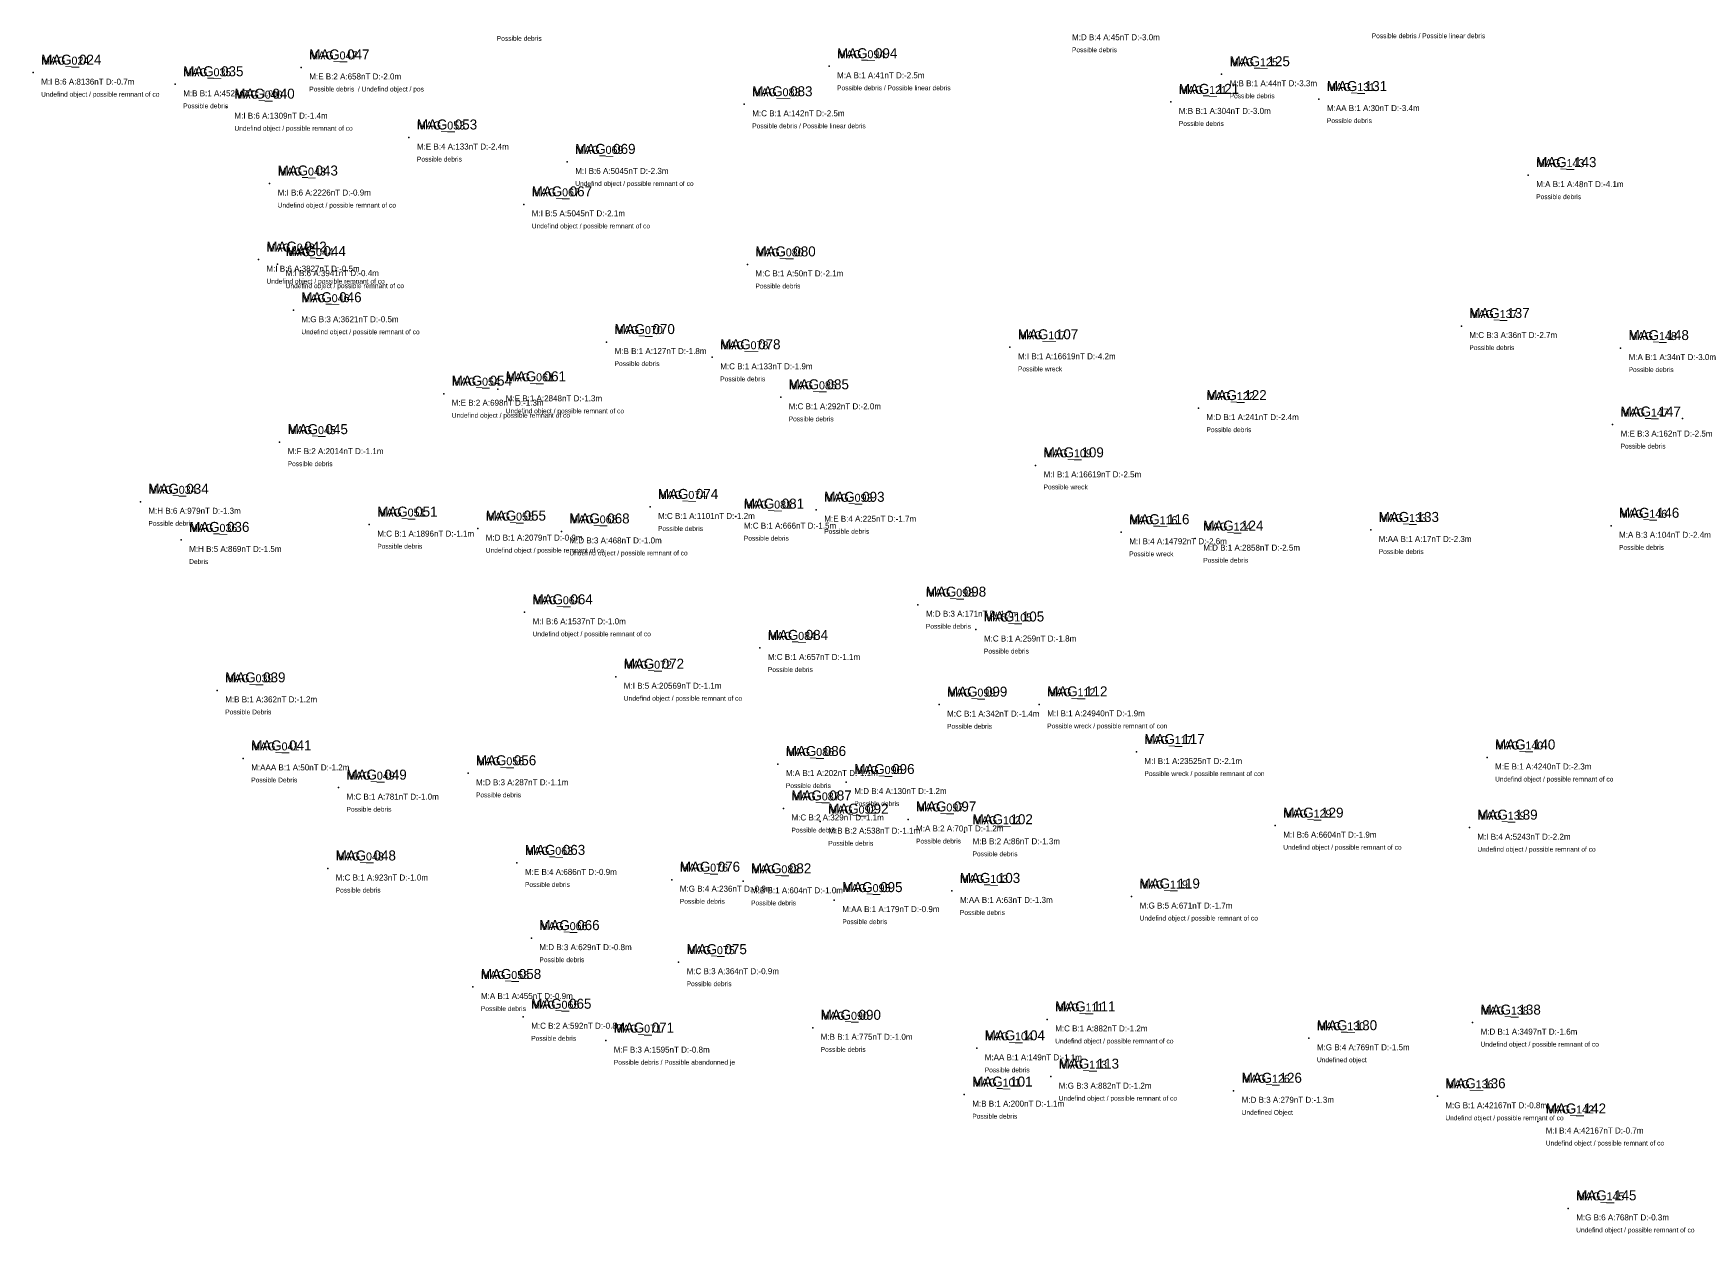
# Model space of a CAD drawing. Extents: x 536277 to 537709, y 710316 to 710988.
# Drawn here: x 536343.7 to 536758, y 710379 to 710678.9 of the extents above; entities that cross this region are included whole.
import ezdxf

# ---------------------------------------------------------------- set-up
doc = ezdxf.new("R2010")
doc.units = 0
for name, color, linetype in [('BURIAL_DEEP_5_6', 14, 'CONTINUOUS'), ('BURIAL_MEDIUM_3_4', 13, 'CONTINUOUS'), ('BURIAL_SHALLOW_1_2', 12, 'CONTINUOUS'), ('DEBRIS', 2, 'CONTINUOUS'), ('JETTY_QUAY', 5, 'CONTINUOUS'), ('MASS_EXTREME_H_I', 11, 'CONTINUOUS'), ('MASS_HEAVY_F_G', 10, 'CONTINUOUS'), ('MASS_LIGHT_AAA_AA_A_B', 8, 'CONTINUOUS'), ('MASS_MEDIUM_C_D_E', 9, 'CONTINUOUS'), ('UNDEFINED_CONSTRUCTION', 3, 'CONTINUOUS'), ('UNDEFINED_OBJECTS', 4, 'CONTINUOUS'), ('WRECKS', 1, 'CONTINUOUS')]:
    doc.layers.add(name, color=color, linetype=linetype)

msp = doc.modelspace()

# ---------------------------------------------------------------- linework, layer by layer
at = {"layer": 'BURIAL_DEEP_5_6'}
for p in [(536343.713, 710669.025), (536392.013, 710660.525), (536477.187, 710646.734), (536402.813, 710641.325), (536466.313, 710636.125), (536400.013, 710622.325), (536404.81, 710621.19), (536370.513, 710561.825), (536380.7, 710552.3), (536466.513, 710534.225), (536489.313, 710518.125), (536654.113, 710480.925), (536618.213, 710463.225), (536727.313, 710385.325)]:
    msp.add_point(p, dxfattribs=at)
at = {"layer": 'BURIAL_MEDIUM_3_4'}
for p in [(536437.613, 710652.825), (536408.738, 710609.683), (536700.613, 710605.725), (536738.413, 710581.125), (536539.413, 710559.825), (536475.713, 710554.425), (536615.613, 710554.225), (536738.013, 710555.825), (536564.813, 710536.125), (536452.38, 710494.008), (536546.913, 710491.825), (536702.613, 710480.425), (536464.613, 710471.625), (536503.313, 710467.425), (536468.213, 710452.825), (536505.013, 710446.825), (536486.813, 710427.225), (536662.513, 710427.825), (536598.013, 710418.225), (536643.713, 710414.692), (536719.713, 710407.025)]:
    msp.add_point(p, dxfattribs=at)
at = {"layer": 'BURIAL_SHALLOW_1_2'}
for p in [(536410.713, 710670.325), (536542.613, 710670.625), (536379.213, 710666.125), (536640.713, 710668.625), (536521.413, 710661.125), (536628.013, 710661.725), (536665.013, 710662.425), (536717.313, 710643.425), (536522.213, 710621.125), (536487.013, 710601.725), (536587.813, 710600.425), (536740.413, 710600.225), (536513.413, 710597.925), (536446.313, 710588.825), (536459.813, 710589.925), (536530.513, 710587.925), (536634.913, 710585.225), (536755.913, 710582.625), (536405.313, 710576.725), (536594.213, 710570.925), (536497.863, 710560.542), (536519.313, 710558.125), (536427.713, 710556.125), (536454.813, 710555.125), (536677.963, 710554.792), (536634.113, 710552.625), (536579.313, 710529.925), (536525.313, 710525.325), (536389.713, 710514.725), (536570.096, 710511.158), (536595.113, 710511.225), (536619.413, 710499.325), (536396.213, 710497.725), (536529.813, 710496.325), (536707.042, 710497.955), (536420.013, 710490.425), (536531.213, 710485.225), (536562.338, 710482.475), (536540.413, 710481.925), (536576.473, 710479.282), (536417.313, 710470.225), (536521.113, 710467.025), (536543.913, 710462.325), (536573.313, 710464.625), (536453.613, 710440.625), (536466.172, 710433.19), (536538.513, 710430.425), (536597.113, 710432.525), (536703.413, 710431.725), (536579.502, 710425.304), (536576.401, 710413.747), (536694.613, 710413.325)]:
    msp.add_point(p, dxfattribs=at)
at = {"layer": 'DEBRIS'}
for p in [(536542.613, 710670.625), (536379.213, 710666.125), (536640.713, 710668.625), (536521.413, 710661.125), (536628.013, 710661.725), (536665.013, 710662.425), (536437.613, 710652.825), (536717.313, 710643.425), (536522.213, 710621.125), (536700.613, 710605.725), (536487.013, 710601.725), (536740.413, 710600.225), (536513.413, 710597.925), (536530.513, 710587.925), (536634.913, 710585.225), (536755.913, 710582.625), (536738.413, 710581.125), (536405.313, 710576.725), (536370.513, 710561.825), (536497.863, 710560.542), (536519.313, 710558.125), (536539.413, 710559.825), (536427.713, 710556.125), (536677.963, 710554.792), (536738.013, 710555.825), (536380.7, 710552.3), (536634.113, 710552.625), (536564.813, 710536.125), (536579.313, 710529.925), (536525.313, 710525.325), (536389.713, 710514.725), (536570.096, 710511.158), (536396.213, 710497.725), (536529.813, 710496.325), (536452.38, 710494.008), (536546.913, 710491.825), (536420.013, 710490.425), (536531.213, 710485.225), (536562.338, 710482.475), (536540.413, 710481.925), (536576.473, 710479.282), (536417.313, 710470.225), (536464.613, 710471.625), (536503.313, 710467.425), (536521.113, 710467.025), (536543.913, 710462.325), (536573.313, 710464.625), (536468.213, 710452.825), (536505.013, 710446.825), (536453.613, 710440.625), (536466.172, 710433.19), (536538.513, 710430.425), (536579.502, 710425.304), (536576.401, 710413.747)]:
    msp.add_point(p, dxfattribs=at)
at = {"layer": 'JETTY_QUAY'}
msp.add_point((536486.813, 710427.225), dxfattribs=at)
at = {"layer": 'MASS_EXTREME_H_I'}
for p in [(536343.713, 710669.025), (536392.013, 710660.525), (536477.187, 710646.734), (536402.813, 710641.325), (536466.313, 710636.125), (536400.013, 710622.325), (536404.81, 710621.19), (536587.813, 710600.425), (536594.213, 710570.925), (536370.513, 710561.825), (536615.613, 710554.225), (536380.7, 710552.3), (536466.513, 710534.225), (536489.313, 710518.125), (536595.113, 710511.225), (536619.413, 710499.325), (536654.113, 710480.925), (536702.613, 710480.425), (536719.713, 710407.025)]:
    msp.add_point(p, dxfattribs=at)
at = {"layer": 'MASS_HEAVY_F_G'}
for p in [(536408.738, 710609.683), (536405.313, 710576.725), (536503.313, 710467.425), (536618.213, 710463.225), (536486.813, 710427.225), (536662.513, 710427.825), (536598.013, 710418.225), (536694.613, 710413.325), (536727.313, 710385.325)]:
    msp.add_point(p, dxfattribs=at)
at = {"layer": 'MASS_LIGHT_AAA_AA_A_B'}
for p in [(536542.613, 710670.625), (536379.213, 710666.125), (536640.713, 710668.625), (536628.013, 710661.725), (536665.013, 710662.425), (536717.313, 710643.425), (536487.013, 710601.725), (536740.413, 710600.225), (536755.913, 710582.625), (536677.963, 710554.792), (536738.013, 710555.825), (536389.713, 710514.725), (536396.213, 710497.725), (536529.813, 710496.325), (536562.338, 710482.475), (536540.413, 710481.925), (536576.473, 710479.282), (536521.113, 710467.025), (536543.913, 710462.325), (536573.313, 710464.625), (536453.613, 710440.625), (536538.513, 710430.425), (536579.502, 710425.304), (536576.401, 710413.747)]:
    msp.add_point(p, dxfattribs=at)
at = {"layer": 'MASS_MEDIUM_C_D_E'}
for p in [(536410.713, 710670.325), (536521.413, 710661.125), (536437.613, 710652.825), (536522.213, 710621.125), (536700.613, 710605.725), (536513.413, 710597.925), (536446.313, 710588.825), (536459.813, 710589.925), (536530.513, 710587.925), (536634.913, 710585.225), (536738.413, 710581.125), (536497.863, 710560.542), (536519.313, 710558.125), (536539.413, 710559.825), (536427.713, 710556.125), (536454.813, 710555.125), (536475.713, 710554.425), (536634.113, 710552.625), (536564.813, 710536.125), (536579.313, 710529.925), (536525.313, 710525.325), (536570.096, 710511.158), (536707.042, 710497.955), (536452.38, 710494.008), (536546.913, 710491.825), (536420.013, 710490.425), (536531.213, 710485.225), (536417.313, 710470.225), (536464.613, 710471.625), (536468.213, 710452.825), (536505.013, 710446.825), (536466.172, 710433.19), (536597.113, 710432.525), (536703.413, 710431.725), (536643.713, 710414.692)]:
    msp.add_point(p, dxfattribs=at)
at = {"layer": 'UNDEFINED_CONSTRUCTION'}
for p in [(536343.713, 710669.025), (536410.713, 710670.325), (536392.013, 710660.525), (536477.187, 710646.734), (536402.813, 710641.325), (536466.313, 710636.125), (536400.013, 710622.325), (536404.81, 710621.19), (536408.738, 710609.683), (536446.313, 710588.825), (536459.813, 710589.925), (536454.813, 710555.125), (536475.713, 710554.425), (536466.513, 710534.225), (536489.313, 710518.125), (536707.042, 710497.955), (536654.113, 710480.925), (536702.613, 710480.425), (536618.213, 710463.225), (536597.113, 710432.525), (536703.413, 710431.725), (536598.013, 710418.225), (536694.613, 710413.325), (536719.713, 710407.025), (536727.313, 710385.325)]:
    msp.add_point(p, dxfattribs=at)
at = {"layer": 'UNDEFINED_OBJECTS'}
for p in [(536662.513, 710427.825), (536643.713, 710414.692)]:
    msp.add_point(p, dxfattribs=at)
at = {"layer": 'WRECKS'}
for p in [(536587.813, 710600.425), (536594.213, 710570.925), (536615.613, 710554.225), (536595.113, 710511.225), (536619.413, 710499.325)]:
    msp.add_point(p, dxfattribs=at)

# ---------------------------------------------------------------- texts
at = {"layer": 'BURIAL_DEEP_5_6'}
for s, p in [('MAG_024', (536345.713, 710671.025)), ('MAG_040', (536394.013, 710662.525)), ('MAG_069', (536479.187, 710648.734)), ('MAG_043', (536404.813, 710643.325)), ('MAG_067', (536468.313, 710638.125)), ('MAG_042', (536402.013, 710624.325)), ('MAG_044', (536406.81, 710623.19)), ('MAG_034', (536372.513, 710563.825)), ('MAG_036', (536382.7, 710554.3)), ('MAG_064', (536468.513, 710536.225)), ('MAG_072', (536491.313, 710520.125)), ('MAG_129', (536656.113, 710482.925)), ('MAG_119', (536620.213, 710465.225)), ('MAG_145', (536729.313, 710387.325))]:
    msp.add_text(s, height=2, dxfattribs=at).set_placement(p)
at = {"layer": 'BURIAL_MEDIUM_3_4'}
for s, p in [('MAG_053', (536439.613, 710654.825)), ('MAG_046', (536410.738, 710611.683)), ('MAG_137', (536702.613, 710607.725)), ('MAG_147', (536740.413, 710583.125)), ('MAG_093', (536541.413, 710561.825)), ('MAG_068', (536477.713, 710556.425)), ('MAG_116', (536617.613, 710556.225)), ('MAG_146', (536740.013, 710557.825)), ('MAG_098', (536566.813, 710538.125)), ('MAG_056', (536454.38, 710496.008)), ('MAG_096', (536548.913, 710493.825)), ('MAG_139', (536704.613, 710482.425)), ('MAG_063', (536466.613, 710473.625)), ('MAG_076', (536505.313, 710469.425)), ('MAG_066', (536470.213, 710454.825)), ('MAG_075', (536507.013, 710448.825)), ('MAG_071', (536488.813, 710429.225)), ('MAG_130', (536664.513, 710429.825)), ('MAG_113', (536600.013, 710420.225)), ('MAG_126', (536645.713, 710416.692)), ('MAG_142', (536721.713, 710409.025))]:
    msp.add_text(s, height=2, dxfattribs=at).set_placement(p)
at = {"layer": 'BURIAL_SHALLOW_1_2'}
for s, p in [('MAG_047', (536412.713, 710672.325)), ('MAG_094', (536544.613, 710672.625)), ('MAG_035', (536381.213, 710668.125)), ('MAG_125', (536642.713, 710670.625)), ('MAG_083', (536523.413, 710663.125)), ('MAG_121', (536630.013, 710663.725)), ('MAG_131', (536667.013, 710664.425)), ('MAG_143', (536719.313, 710645.425)), ('MAG_080', (536524.213, 710623.125)), ('MAG_070', (536489.013, 710603.725)), ('MAG_107', (536589.813, 710602.425)), ('MAG_148', (536742.413, 710602.225)), ('MAG_078', (536515.413, 710599.925)), ('MAG_054', (536448.313, 710590.825)), ('MAG_061', (536461.813, 710591.925)), ('MAG_085', (536532.513, 710589.925)), ('MAG_122', (536636.913, 710587.225)), ('MAG_045', (536407.313, 710578.725)), ('MAG_109', (536596.213, 710572.925)), ('MAG_074', (536499.863, 710562.542)), ('MAG_081', (536521.313, 710560.125)), ('MAG_051', (536429.713, 710558.125)), ('MAG_055', (536456.813, 710557.125)), ('MAG_133', (536679.963, 710556.792)), ('MAG_124', (536636.113, 710554.625)), ('MAG_105', (536581.313, 710531.925)), ('MAG_084', (536527.313, 710527.325)), ('MAG_039', (536391.713, 710516.725)), ('MAG_099', (536572.096, 710513.158)), ('MAG_112', (536597.113, 710513.225)), ('MAG_117', (536621.413, 710501.325)), ('MAG_041', (536398.213, 710499.725)), ('MAG_086', (536531.813, 710498.325)), ('MAG_140', (536709.042, 710499.955)), ('MAG_049', (536422.013, 710492.425)), ('MAG_087', (536533.213, 710487.225)), ('MAG_092', (536542.413, 710483.925)), ('MAG_097', (536564.338, 710484.475)), ('MAG_102', (536578.473, 710481.282)), ('MAG_048', (536419.313, 710472.225)), ('MAG_082', (536523.113, 710469.025)), ('MAG_095', (536545.913, 710464.325)), ('MAG_103', (536575.313, 710466.625)), ('MAG_058', (536455.613, 710442.625)), ('MAG_065', (536468.172, 710435.19)), ('MAG_090', (536540.513, 710432.425)), ('MAG_111', (536599.113, 710434.525)), ('MAG_138', (536705.413, 710433.725)), ('MAG_104', (536581.502, 710427.304)), ('MAG_101', (536578.401, 710415.747)), ('MAG_136', (536696.613, 710415.325))]:
    msp.add_text(s, height=2, dxfattribs=at).set_placement(p)
at = {"layer": 'DEBRIS'}
for s, height, p in [('Possible debris', 1.2, (536459.563, 710676.975)), ('M:D B:4 A:45nT D:-3.0m', 1.5, (536603.313, 710677.125)), ('Possible debris / Possible linear debris', 1.2, (536678.213, 710677.625)), ('MAG_094', 2.5, (536544.613, 710672.625)), ('Possible debris', 1.2, (536603.313, 710674.125)), ('MAG_125', 2.5, (536642.713, 710670.625)), ('MAG_035', 2.5, (536381.213, 710668.125)), ('M:A B:1 A:41nT D:-2.5m', 1.5, (536544.613, 710667.625)), ('M:B B:1 A:4524nT D:-1.0m', 1.5, (536381.213, 710663.125)), ('MAG_083', 2.5, (536523.413, 710663.125)), ('Possible debris / Possible linear debris', 1.2, (536544.613, 710664.625)), ('MAG_121', 2.5, (536630.013, 710663.725)), ('M:B B:1 A:44nT D:-3.3m', 1.5, (536642.713, 710665.625)), ('MAG_131', 2.5, (536667.013, 710664.425)), ('Possible debris', 1.2, (536381.213, 710660.125)), ('Possible debris', 1.2, (536642.713, 710662.625)), ('M:AA B:1 A:30nT D:-3.4m', 1.5, (536667.013, 710659.425)), ('MAG_053', 2.5, (536439.613, 710654.825)), ('Possible debris / Possible linear debris', 1.2, (536523.413, 710655.125)), ('M:C B:1 A:142nT D:-2.5m', 1.5, (536523.413, 710658.125)), ('Possible debris', 1.2, (536630.013, 710655.725)), ('M:B B:1 A:304nT D:-3.0m', 1.5, (536630.013, 710658.725)), ('Possible debris', 1.2, (536667.013, 710656.425)), ('Possible debris', 1.2, (536439.613, 710646.825)), ('M:E B:4 A:133nT D:-2.4m', 1.5, (536439.613, 710649.825)), ('MAG_143', 2.5, (536719.313, 710645.425)), ('M:A B:1 A:48nT D:-4.1m', 1.5, (536719.313, 710640.425)), ('Possible debris', 1.2, (536719.313, 710637.425)), ('MAG_080', 2.5, (536524.213, 710623.125)), ('M:C B:1 A:50nT D:-2.1m', 1.5, (536524.213, 710618.125)), ('Possible debris', 1.2, (536524.213, 710615.125)), ('MAG_137', 2.5, (536702.613, 710607.725)), ('MAG_070', 2.5, (536489.013, 710603.725)), ('M:C B:3 A:36nT D:-2.7m', 1.5, (536702.613, 710602.725)), ('MAG_148', 2.5, (536742.413, 710602.225)), ('M:B B:1 A:127nT D:-1.8m', 1.5, (536489.013, 710598.725)), ('MAG_078', 2.5, (536515.413, 710599.925)), ('Possible debris', 1.2, (536702.613, 710599.725)), ('M:A B:1 A:34nT D:-3.0m', 1.5, (536742.413, 710597.225)), ('Possible debris', 1.2, (536489.013, 710595.725)), ('M:C B:1 A:133nT D:-1.9m', 1.5, (536515.413, 710594.925)), ('Possible debris', 1.2, (536742.413, 710594.225)), ('Possible debris', 1.2, (536515.413, 710591.925)), ('MAG_085', 2.5, (536532.513, 710589.925)), ('M:C B:1 A:292nT D:-2.0m', 1.5, (536532.513, 710584.925)), ('MAG_122', 2.5, (536636.913, 710587.225)), ('Possible debris', 1.2, (536532.513, 710581.925)), ('M:D B:1 A:241nT D:-2.4m', 1.5, (536636.913, 710582.225)), ('MAG_147', 2.5, (536740.413, 710583.125)), ('MAG_045', 2.5, (536407.313, 710578.725)), ('Possible debris', 1.2, (536636.913, 710579.225)), ('M:E B:3 A:162nT D:-2.5m', 1.5, (536740.413, 710578.125)), ('M:F B:2 A:2014nT D:-1.1m', 1.5, (536407.313, 710573.725)), ('Possible debris', 1.2, (536740.413, 710575.125)), ('Possible debris', 1.2, (536407.313, 710570.725)), ('MAG_034', 2.5, (536372.513, 710563.825)), ('MAG_074', 2.5, (536499.863, 710562.542)), ('MAG_081', 2.5, (536521.313, 710560.125)), ('MAG_093', 2.5, (536541.413, 710561.825)), ('Possible debris', 1.2, (536372.513, 710555.825)), ('M:H B:6 A:979nT D:-1.3m', 1.5, (536372.513, 710558.825)), ('MAG_051', 2.5, (536429.713, 710558.125)), ('M:C B:1 A:1101nT D:-1.2m', 1.5, (536499.863, 710557.542)), ('M:E B:4 A:225nT D:-1.7m', 1.5, (536541.413, 710556.825)), ('MAG_124', 2.5, (536636.113, 710554.625)), ('MAG_133', 2.5, (536679.963, 710556.792)), ('MAG_146', 2.5, (536740.013, 710557.825)), ('MAG_036', 2.5, (536382.7, 710554.3)), ('M:C B:1 A:1896nT D:-1.1m', 1.5, (536429.713, 710553.125)), ('Possible debris', 1.2, (536499.863, 710554.542)), ('Possible debris', 1.2, (536521.313, 710552.125)), ('M:C B:1 A:666nT D:-1.5m', 1.5, (536521.313, 710555.125)), ('Possible debris', 1.2, (536541.413, 710553.825)), ('M:AA B:1 A:17nT D:-2.3m', 1.5, (536679.963, 710551.792)), ('M:A B:3 A:104nT D:-2.4m', 1.5, (536740.013, 710552.825)), ('M:H B:5 A:869nT D:-1.5m', 1.5, (536382.7, 710549.3)), ('Possible debris', 1.2, (536429.713, 710550.125)), ('M:D B:1 A:2858nT D:-2.5m', 1.5, (536636.113, 710549.625)), ('Possible debris', 1.2, (536679.963, 710548.792)), ('Possible debris', 1.2, (536740.013, 710549.825)), ('Debris', 1.2, (536382.7, 710546.3)), ('Possible debris', 1.2, (536636.113, 710546.625)), ('MAG_098', 2.5, (536566.813, 710538.125)), ('M:D B:3 A:171nT D:-1.7m', 1.5, (536566.813, 710533.125)), ('MAG_105', 2.5, (536581.313, 710531.925)), ('MAG_084', 2.5, (536527.313, 710527.325)), ('Possible debris', 1.2, (536566.813, 710530.125)), ('M:C B:1 A:259nT D:-1.8m', 1.5, (536581.313, 710526.925)), ('M:C B:1 A:657nT D:-1.1m', 1.5, (536527.313, 710522.325)), ('Possible debris', 1.2, (536581.313, 710523.925)), ('Possible debris', 1.2, (536527.313, 710519.325)), ('MAG_039', 2.5, (536391.713, 710516.725)), ('MAG_099', 2.5, (536572.096, 710513.158)), ('M:B B:1 A:362nT D:-1.2m', 1.5, (536391.713, 710511.725)), ('Possible Debris', 1.2, (536391.713, 710508.725)), ('M:C B:1 A:342nT D:-1.4m', 1.5, (536572.096, 710508.158)), ('Possible debris', 1.2, (536572.096, 710505.158)), ('MAG_041', 2.5, (536398.213, 710499.725)), ('MAG_086', 2.5, (536531.813, 710498.325)), ('M:AAA B:1 A:50nT D:-1.2m', 1.5, (536398.213, 710494.725)), ('MAG_049', 2.5, (536422.013, 710492.425)), ('MAG_056', 2.5, (536454.38, 710496.008)), ('M:A B:1 A:202nT D:-1.1m', 1.5, (536531.813, 710493.325)), ('MAG_096', 2.5, (536548.913, 710493.825)), ('Possible Debris', 1.2, (536398.213, 710491.725)), ('M:D B:3 A:287nT D:-1.1m', 1.5, (536454.38, 710491.008)), ('Possible debris', 1.2, (536531.813, 710490.325)), ('M:C B:1 A:781nT D:-1.0m', 1.5, (536422.013, 710487.425)), ('Possible debris', 1.2, (536454.38, 710488.008)), ('MAG_087', 2.5, (536533.213, 710487.225)), ('Possible debris', 1.2, (536548.913, 710485.825)), ('M:D B:4 A:130nT D:-1.2m', 1.5, (536548.913, 710488.825)), ('MAG_097', 2.5, (536564.338, 710484.475)), ('Possible debris', 1.2, (536422.013, 710484.425)), ('M:C B:2 A:329nT D:-1.1m', 1.5, (536533.213, 710482.225)), ('MAG_092', 2.5, (536542.413, 710483.925)), ('MAG_102', 2.5, (536578.473, 710481.282)), ('Possible debris', 1.2, (536533.213, 710479.225)), ('M:B B:2 A:538nT D:-1.1m', 1.5, (536542.413, 710478.925)), ('M:A B:2 A:70nT D:-1.2m', 1.5, (536564.338, 710479.475)), ('MAG_048', 2.5, (536419.313, 710472.225)), ('MAG_063', 2.5, (536466.613, 710473.625)), ('Possible debris', 1.2, (536542.413, 710475.925)), ('Possible debris', 1.2, (536564.338, 710476.475)), ('Possible debris', 1.2, (536578.473, 710473.282)), ('M:B B:2 A:86nT D:-1.3m', 1.5, (536578.473, 710476.282)), ('M:E B:4 A:686nT D:-0.9m', 1.5, (536466.613, 710468.625)), ('MAG_076', 2.5, (536505.313, 710469.425)), ('MAG_082', 2.5, (536523.113, 710469.025)), ('M:C B:1 A:923nT D:-1.0m', 1.5, (536419.313, 710467.225)), ('Possible debris', 1.2, (536466.613, 710465.625)), ('M:G B:4 A:236nT D:-0.9m', 1.5, (536505.313, 710464.425)), ('MAG_095', 2.5, (536545.913, 710464.325)), ('MAG_103', 2.5, (536575.313, 710466.625)), ('Possible debris', 1.2, (536419.313, 710464.225)), ('Possible debris', 1.2, (536505.313, 710461.425)), ('Possible debris', 1.2, (536523.113, 710461.025)), ('M:B B:1 A:604nT D:-1.0m', 1.5, (536523.113, 710464.025)), ('M:AA B:1 A:63nT D:-1.3m', 1.5, (536575.313, 710461.625)), ('Possible debris', 1.2, (536545.913, 710456.325)), ('M:AA B:1 A:179nT D:-0.9m', 1.5, (536545.913, 710459.325)), ('Possible debris', 1.2, (536575.313, 710458.625)), ('MAG_066', 2.5, (536470.213, 710454.825)), ('M:D B:3 A:629nT D:-0.8m', 1.5, (536470.213, 710449.825)), ('MAG_075', 2.5, (536507.013, 710448.825)), ('MAG_058', 2.5, (536455.613, 710442.625)), ('Possible debris', 1.2, (536470.213, 710446.825)), ('M:C B:3 A:364nT D:-0.9m', 1.5, (536507.013, 710443.825)), ('Possible debris', 1.2, (536507.013, 710440.825)), ('M:A B:1 A:455nT D:-0.9m', 1.5, (536455.613, 710437.625)), ('MAG_065', 2.5, (536468.172, 710435.19)), ('Possible debris', 1.2, (536455.613, 710434.625)), ('MAG_090', 2.5, (536540.513, 710432.425)), ('M:C B:2 A:592nT D:-0.8m', 1.5, (536468.172, 710430.19)), ('M:B B:1 A:775nT D:-1.0m', 1.5, (536540.513, 710427.425)), ('MAG_104', 2.5, (536581.502, 710427.304)), ('Possible debris', 1.2, (536468.172, 710427.19)), ('Possible debris', 1.2, (536540.513, 710424.425)), ('Possible debris', 1.2, (536581.502, 710419.304)), ('M:AA B:1 A:149nT D:-1.1m', 1.5, (536581.502, 710422.304)), ('MAG_101', 2.5, (536578.401, 710415.747)), ('M:B B:1 A:200nT D:-1.1m', 1.5, (536578.401, 710410.747)), ('Possible debris', 1.2, (536578.401, 710407.747))]:
    msp.add_text(s, height=height, dxfattribs=at).set_placement(p)
at = {"layer": 'JETTY_QUAY'}
for s, height, p in [('MAG_071', 2.5, (536488.813, 710429.225)), ('M:F B:3 A:1595nT D:-0.8m', 1.5, (536488.813, 710424.225)), ('Possible debris / Possible abandonned je', 1.2, (536488.813, 710421.225))]:
    msp.add_text(s, height=height, dxfattribs=at).set_placement(p)
at = {"layer": 'MASS_EXTREME_H_I'}
for s, p in [('MAG_024', (536345.713, 710671.025)), ('MAG_040', (536394.013, 710662.525)), ('MAG_069', (536479.187, 710648.734)), ('MAG_043', (536404.813, 710643.325)), ('MAG_067', (536468.313, 710638.125)), ('MAG_042', (536402.013, 710624.325)), ('MAG_044', (536406.81, 710623.19)), ('MAG_107', (536589.813, 710602.425)), ('MAG_109', (536596.213, 710572.925)), ('MAG_034', (536372.513, 710563.825)), ('MAG_116', (536617.613, 710556.225)), ('MAG_036', (536382.7, 710554.3)), ('MAG_064', (536468.513, 710536.225)), ('MAG_072', (536491.313, 710520.125)), ('MAG_112', (536597.113, 710513.225)), ('MAG_117', (536621.413, 710501.325)), ('MAG_129', (536656.113, 710482.925)), ('MAG_139', (536704.613, 710482.425)), ('MAG_142', (536721.713, 710409.025))]:
    msp.add_text(s, height=2, dxfattribs=at).set_placement(p)
at = {"layer": 'MASS_HEAVY_F_G'}
for s, p in [('MAG_046', (536410.738, 710611.683)), ('MAG_045', (536407.313, 710578.725)), ('MAG_076', (536505.313, 710469.425)), ('MAG_119', (536620.213, 710465.225)), ('MAG_071', (536488.813, 710429.225)), ('MAG_130', (536664.513, 710429.825)), ('MAG_113', (536600.013, 710420.225)), ('MAG_136', (536696.613, 710415.325)), ('MAG_145', (536729.313, 710387.325))]:
    msp.add_text(s, height=2, dxfattribs=at).set_placement(p)
at = {"layer": 'MASS_LIGHT_AAA_AA_A_B'}
for s, p in [('MAG_094', (536544.613, 710672.625)), ('MAG_035', (536381.213, 710668.125)), ('MAG_125', (536642.713, 710670.625)), ('MAG_121', (536630.013, 710663.725)), ('MAG_131', (536667.013, 710664.425)), ('MAG_143', (536719.313, 710645.425)), ('MAG_070', (536489.013, 710603.725)), ('MAG_148', (536742.413, 710602.225)), ('MAG_133', (536679.963, 710556.792)), ('MAG_146', (536740.013, 710557.825)), ('MAG_039', (536391.713, 710516.725)), ('MAG_041', (536398.213, 710499.725)), ('MAG_086', (536531.813, 710498.325)), ('MAG_092', (536542.413, 710483.925)), ('MAG_097', (536564.338, 710484.475)), ('MAG_102', (536578.473, 710481.282)), ('MAG_082', (536523.113, 710469.025)), ('MAG_095', (536545.913, 710464.325)), ('MAG_103', (536575.313, 710466.625)), ('MAG_058', (536455.613, 710442.625)), ('MAG_090', (536540.513, 710432.425)), ('MAG_104', (536581.502, 710427.304)), ('MAG_101', (536578.401, 710415.747))]:
    msp.add_text(s, height=2, dxfattribs=at).set_placement(p)
at = {"layer": 'MASS_MEDIUM_C_D_E'}
for s, p in [('MAG_047', (536412.713, 710672.325)), ('MAG_083', (536523.413, 710663.125)), ('MAG_053', (536439.613, 710654.825)), ('MAG_080', (536524.213, 710623.125)), ('MAG_137', (536702.613, 710607.725)), ('MAG_078', (536515.413, 710599.925)), ('MAG_054', (536448.313, 710590.825)), ('MAG_061', (536461.813, 710591.925)), ('MAG_085', (536532.513, 710589.925)), ('MAG_122', (536636.913, 710587.225)), ('MAG_147', (536740.413, 710583.125)), ('MAG_074', (536499.863, 710562.542)), ('MAG_081', (536521.313, 710560.125)), ('MAG_093', (536541.413, 710561.825)), ('MAG_051', (536429.713, 710558.125)), ('MAG_055', (536456.813, 710557.125)), ('MAG_068', (536477.713, 710556.425)), ('MAG_124', (536636.113, 710554.625)), ('MAG_098', (536566.813, 710538.125)), ('MAG_105', (536581.313, 710531.925)), ('MAG_084', (536527.313, 710527.325)), ('MAG_099', (536572.096, 710513.158)), ('MAG_140', (536709.042, 710499.955)), ('MAG_056', (536454.38, 710496.008)), ('MAG_096', (536548.913, 710493.825)), ('MAG_049', (536422.013, 710492.425)), ('MAG_087', (536533.213, 710487.225)), ('MAG_048', (536419.313, 710472.225)), ('MAG_063', (536466.613, 710473.625)), ('MAG_066', (536470.213, 710454.825)), ('MAG_075', (536507.013, 710448.825)), ('MAG_065', (536468.172, 710435.19)), ('MAG_111', (536599.113, 710434.525)), ('MAG_138', (536705.413, 710433.725)), ('MAG_126', (536645.713, 710416.692))]:
    msp.add_text(s, height=2, dxfattribs=at).set_placement(p)
at = {"layer": 'UNDEFINED_CONSTRUCTION'}
for s, height, p in [('MAG_024', 2.5, (536345.713, 710671.025)), ('MAG_047', 2.5, (536412.713, 710672.325)), ('M:E B:2 A:658nT D:-2.0m', 1.5, (536412.713, 710667.325)), ('M:I B:6 A:8136nT D:-0.7m', 1.5, (536345.713, 710666.025)), ('MAG_040', 2.5, (536394.013, 710662.525)), ('Possible debris  / Undefind object / pos', 1.2, (536412.713, 710664.325)), ('Undefind object / possible remnant of co', 1.2, (536345.713, 710663.025)), ('M:I B:6 A:1309nT D:-1.4m', 1.5, (536394.013, 710657.525)), ('Undefind object / possible remnant of co', 1.2, (536394.013, 710654.525)), ('MAG_069', 2.5, (536479.187, 710648.734)), ('MAG_043', 2.5, (536404.813, 710643.325)), ('M:I B:6 A:5045nT D:-2.3m', 1.5, (536479.187, 710643.734)), ('M:I B:6 A:2226nT D:-0.9m', 1.5, (536404.813, 710638.325)), ('MAG_067', 2.5, (536468.313, 710638.125)), ('Undefind object / possible remnant of co', 1.2, (536479.187, 710640.734)), ('Undefind object / possible remnant of co', 1.2, (536404.813, 710635.325)), ('M:I B:5 A:5045nT D:-2.1m', 1.5, (536468.313, 710633.125)), ('Undefind object / possible remnant of co', 1.2, (536468.313, 710630.125)), ('MAG_042', 2.5, (536402.013, 710624.325)), ('MAG_044', 2.5, (536406.81, 710623.19)), ('M:I B:6 A:3827nT D:-0.5m', 1.5, (536402.013, 710619.325)), ('M:I B:6 A:3941nT D:-0.4m', 1.5, (536406.81, 710618.19)), ('Undefind object / possible remnant of co', 1.2, (536402.013, 710616.325)), ('Undefind object / possible remnant of co', 1.2, (536406.81, 710615.19)), ('MAG_046', 2.5, (536410.738, 710611.683)), ('M:G B:3 A:3621nT D:-0.5m', 1.5, (536410.738, 710606.683)), ('Undefind object / possible remnant of co', 1.2, (536410.738, 710603.683)), ('MAG_061', 2.5, (536461.813, 710591.925)), ('MAG_054', 2.5, (536448.313, 710590.825)), ('M:E B:2 A:698nT D:-1.3m', 1.5, (536448.313, 710585.825)), ('M:E B:1 A:2848nT D:-1.3m', 1.5, (536461.813, 710586.925)), ('Undefind object / possible remnant of co', 1.2, (536448.313, 710582.825)), ('Undefind object / possible remnant of co', 1.2, (536461.813, 710583.925)), ('MAG_055', 2.5, (536456.813, 710557.125)), ('MAG_068', 2.5, (536477.713, 710556.425)), ('M:D B:1 A:2079nT D:-0.9m', 1.5, (536456.813, 710552.125)), ('M:D B:3 A:468nT D:-1.0m', 1.5, (536477.713, 710551.425)), ('Undefind object / possible remnant of co', 1.2, (536456.813, 710549.125)), ('Undefind object / possible remnant of co', 1.2, (536477.713, 710548.425)), ('MAG_064', 2.5, (536468.513, 710536.225)), ('M:I B:6 A:1537nT D:-1.0m', 1.5, (536468.513, 710531.225)), ('Undefind object / possible remnant of co', 1.2, (536468.513, 710528.225)), ('MAG_072', 2.5, (536491.313, 710520.125)), ('M:I B:5 A:20569nT D:-1.1m', 1.5, (536491.313, 710515.125)), ('Undefind object / possible remnant of co', 1.2, (536491.313, 710512.125)), ('MAG_140', 2.5, (536709.042, 710499.955)), ('M:E B:1 A:4240nT D:-2.3m', 1.5, (536709.042, 710494.955)), ('Undefind object / possible remnant of co', 1.2, (536709.042, 710491.955)), ('MAG_129', 2.5, (536656.113, 710482.925)), ('MAG_139', 2.5, (536704.613, 710482.425)), ('M:I B:6 A:6604nT D:-1.9m', 1.5, (536656.113, 710477.925)), ('M:I B:4 A:5243nT D:-2.2m', 1.5, (536704.613, 710477.425)), ('Undefind object / possible remnant of co', 1.2, (536656.113, 710474.925)), ('Undefind object / possible remnant of co', 1.2, (536704.613, 710474.425)), ('MAG_119', 2.5, (536620.213, 710465.225)), ('M:G B:5 A:671nT D:-1.7m', 1.5, (536620.213, 710460.225)), ('Undefind object / possible remnant of co', 1.2, (536620.213, 710457.225)), ('MAG_111', 2.5, (536599.113, 710434.525)), ('MAG_138', 2.5, (536705.413, 710433.725)), ('M:C B:1 A:882nT D:-1.2m', 1.5, (536599.113, 710429.525)), ('M:D B:1 A:3497nT D:-1.6m', 1.5, (536705.413, 710428.725)), ('Undefind object / possible remnant of co', 1.2, (536599.113, 710426.525)), ('Undefind object / possible remnant of co', 1.2, (536705.413, 710425.725)), ('MAG_113', 2.5, (536600.013, 710420.225)), ('M:G B:3 A:882nT D:-1.2m', 1.5, (536600.013, 710415.225)), ('MAG_136', 2.5, (536696.613, 710415.325)), ('Undefind object / possible remnant of co', 1.2, (536600.013, 710412.225)), ('Undefind object / possible remnant of co', 1.2, (536696.613, 710407.325)), ('M:G B:1 A:42167nT D:-0.8m', 1.5, (536696.613, 710410.325)), ('MAG_142', 2.5, (536721.713, 710409.025)), ('M:I B:4 A:42167nT D:-0.7m', 1.5, (536721.713, 710404.025)), ('Undefind object / possible remnant of co', 1.2, (536721.713, 710401.025)), ('MAG_145', 2.5, (536729.313, 710387.325)), ('M:G B:6 A:768nT D:-0.3m', 1.5, (536729.313, 710382.325)), ('Undefind object / possible remnant of co', 1.2, (536729.313, 710379.325))]:
    msp.add_text(s, height=height, dxfattribs=at).set_placement(p)
at = {"layer": 'UNDEFINED_OBJECTS'}
for s, height, p in [('MAG_130', 2.5, (536664.513, 710429.825)), ('M:G B:4 A:769nT D:-1.5m', 1.5, (536664.513, 710424.825)), ('Undefined object', 1.2, (536664.513, 710421.825)), ('MAG_126', 2.5, (536645.713, 710416.692)), ('M:D B:3 A:279nT D:-1.3m', 1.5, (536645.713, 710411.692)), ('Undefined Object', 1.2, (536645.713, 710408.692))]:
    msp.add_text(s, height=height, dxfattribs=at).set_placement(p)
at = {"layer": 'WRECKS'}
for s, height, p in [('MAG_107', 2.5, (536589.813, 710602.425)), ('M:I B:1 A:16619nT D:-4.2m', 1.5, (536589.813, 710597.425)), ('Possible wreck', 1.2, (536589.813, 710594.425)), ('MAG_109', 2.5, (536596.213, 710572.925)), ('M:I B:1 A:16619nT D:-2.5m', 1.5, (536596.213, 710567.925)), ('Possible wreck', 1.2, (536596.213, 710564.925)), ('MAG_116', 2.5, (536617.613, 710556.225)), ('Possible wreck', 1.2, (536617.613, 710548.225)), ('M:I B:4 A:14792nT D:-2.6m', 1.5, (536617.613, 710551.225)), ('MAG_112', 2.5, (536597.113, 710513.225)), ('M:I B:1 A:24940nT D:-1.9m', 1.5, (536597.113, 710508.225)), ('Possible wreck / possible remnant of con', 1.2, (536597.113, 710505.225)), ('MAG_117', 2.5, (536621.413, 710501.325)), ('M:I B:1 A:23525nT D:-2.1m', 1.5, (536621.413, 710496.325)), ('Possible wreck / possible remnant of con', 1.2, (536621.413, 710493.325))]:
    msp.add_text(s, height=height, dxfattribs=at).set_placement(p)

doc.saveas('drawing.dxf')
